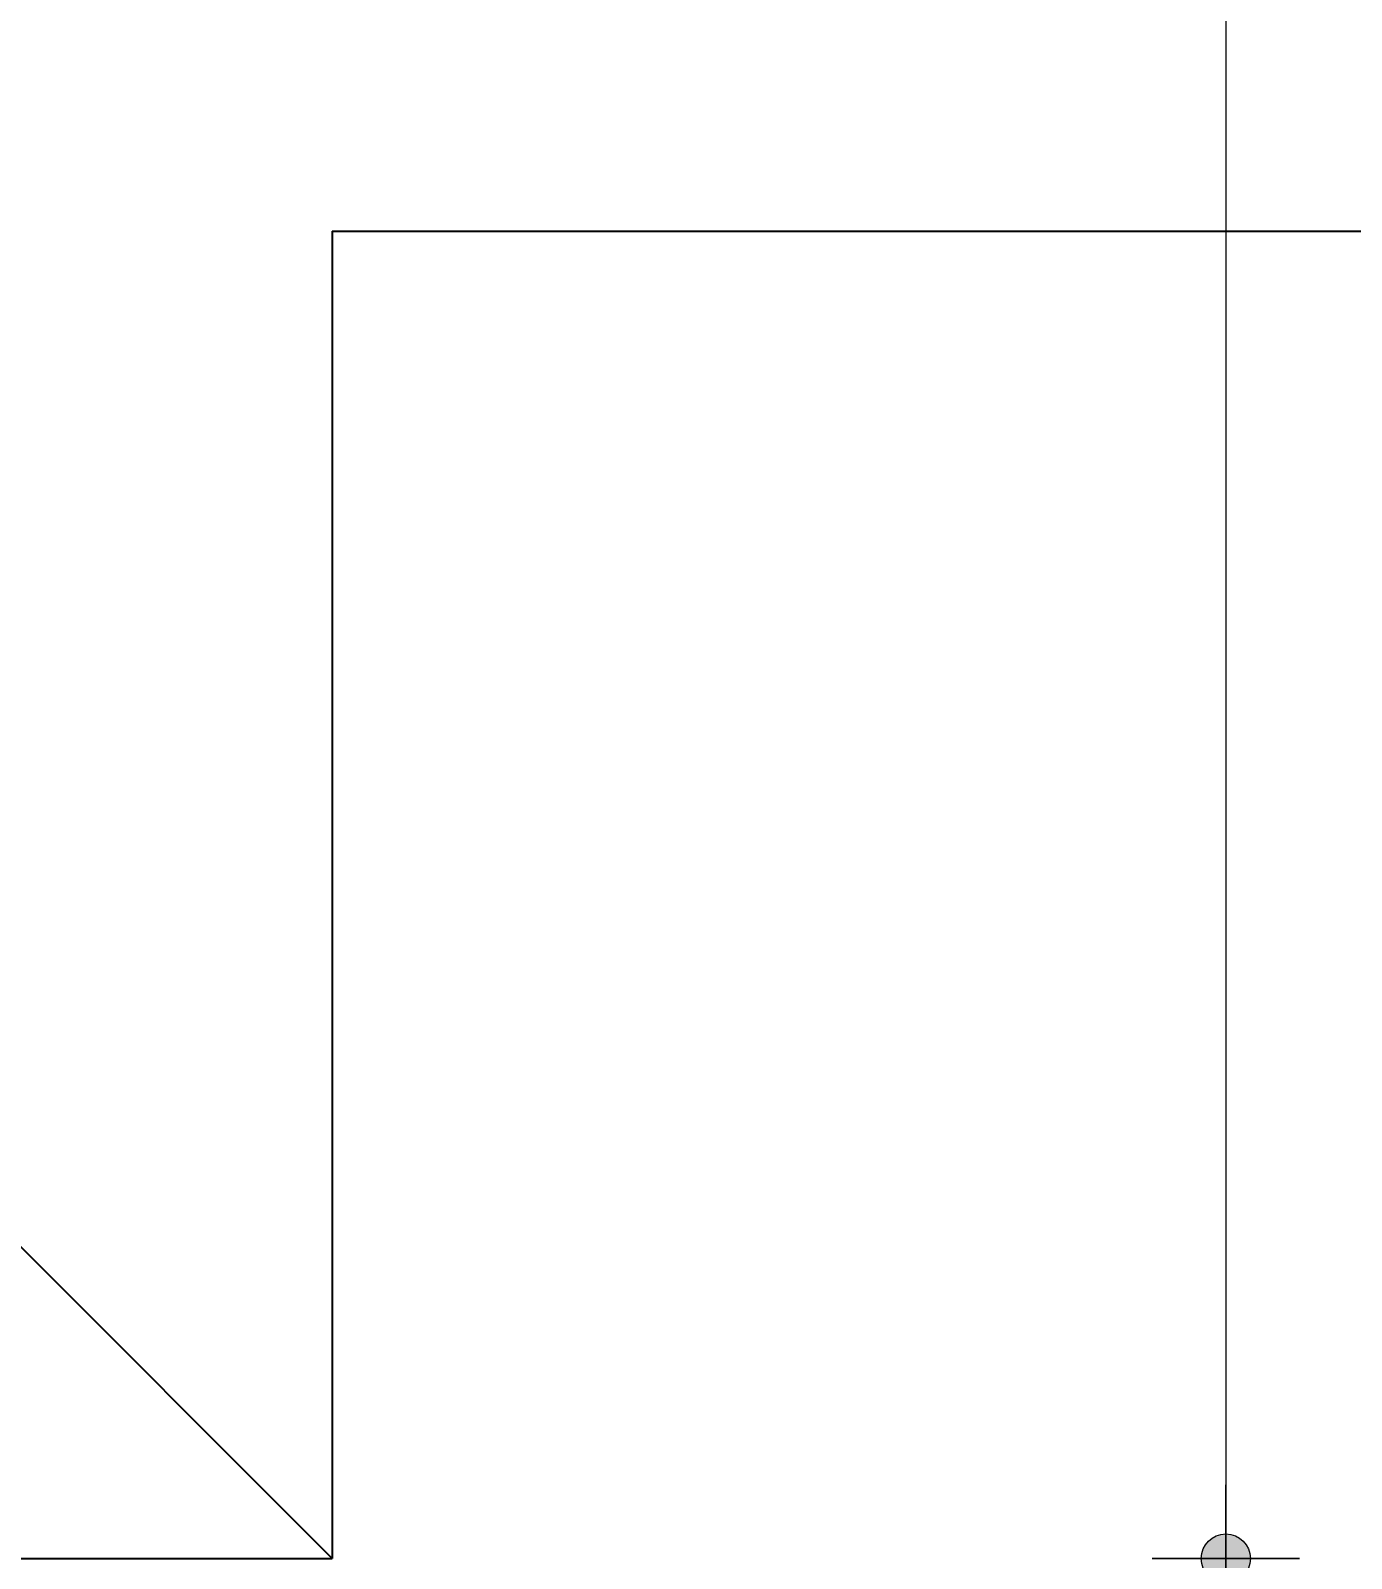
# Model space of a CAD drawing. Header units: inches. Extents: x -4597 to 93300, y -11124 to 5932.
# Drawn here: x 127.73 to 154.59, y -9150.97 to -9119.88 of the extents above; entities that cross this region are included whole.
import ezdxf

# ---------------------------------------------------------------- set-up
doc = ezdxf.new("R2010")
doc.units = ezdxf.units.IN
doc.header["$LTSCALE"] = 0.5
doc.header["$MEASUREMENT"] = 0
doc.header["$PDMODE"] = 66
doc.layers.add('hatch', color=9, linetype='Continuous', lineweight=0)
doc.layers.add('Toilet', color=7, linetype='Continuous', lineweight=25)
doc.styles.get("Standard").update_dxf_attribs({"font": 'arial.ttf'})
doc.dimstyles.new('S8', dxfattribs={"dimtxt": 5, "dimasz": 1, "dimexe": 6, "dimexo": 18, "dimgap": 1.9375, "dimtad": 1, "dimdec": 0, "dimzin": 3, "dimdsep": 46, "dimlunit": 4, "dimtxsty": 'Standard', "dimblk": 'dot 2', "dimcen": 12, "dimse1": 1, "dimse2": 1, "dimclrd": 1, "dimclre": 1, "dimclrt": 256, "dimadec": 0, "dimazin": 0, "dimtfac": 0.75, "dimtdec": 0, "dimtix": 1, "dimtmove": 1, "dimatfit": 3, "dimldrblk": 'DOT', "dimfxl": 1, "dimtolj": 1, "dimtzin": 0, "dimlwd": 9, "dimlwe": 9, "dimarcsym": 0})

# ---------------------------------------------------------------- blocks, each defined once
blk = doc.blocks.new('dot1')
at = {"layer": 'hatch'}
h = blk.add_hatch(color=256, dxfattribs=at)
edge = h.paths.add_edge_path()
edge.add_arc((0, 0), 1, 0, 360)
for p, q in [((0, 3), (0, -3)), ((3, 0), (-3, 0))]:
    blk.add_line(p, q, dxfattribs=at)
blk.add_circle((0, 0), 1, dxfattribs=at)
blk = doc.blocks.new('dot 2')
at = {"layer": 'hatch', "xscale": 0.5, "yscale": 0.5, "zscale": 0.5}
blk.add_blockref('dot1', (0, 0), dxfattribs=at)
blk = doc.blocks.new('*D515')
at = {"layer": 'Defpoints', "color": 0, "transparency": 16777216}
for p in [(133.862, -9066.965), (133.862, -9150.965), (152.039, -9150.965)]:
    blk.add_point(p, dxfattribs=at)
at = {"layer": 'Toilet', "color": 1, "lineweight": 9, "transparency": 16777216}
blk.add_line((152.039, -9067.965), (152.039, -9149.965), dxfattribs=at)
for p, rotation in [((152.039, -9066.965), 90), ((152.039, -9150.965), 270)]:
    blk.add_blockref('dot 2', p, dxfattribs=dict(at, rotation=rotation))
at = {"layer": 'Toilet', "transparency": 16777216, "insert": (147.548, -9108.965), "char_height": 5, "attachment_point": 5, "rotation": 90}
blk.add_mtext('\\A1;7\'-0"', dxfattribs=at)
blk = doc.blocks.new('_Dot')
at = {"color": 0, "linetype": 'ByBlock', "lineweight": -2}
blk.add_line((-0.5, 0), (-1, 0), dxfattribs=at)
at = {"color": 0, "linetype": 'ByBlock', "const_width": 0.5}
blk.add_lwpolyline([(-0.25, 0, 1), (0.25, 0, 1)], format="xyb", close=True, dxfattribs=at)
blk = doc.blocks.new('*D516')
at = {"layer": 'Defpoints', "color": 0, "transparency": 16777216}
for p in [(133.862, -9150.965), (133.862, -9205.965), (152.039, -9205.965)]:
    blk.add_point(p, dxfattribs=at)
at = {"layer": 'Toilet', "color": 1, "lineweight": 9, "transparency": 16777216}
blk.add_line((152.039, -9151.965), (152.039, -9204.965), dxfattribs=at)
for p, rotation in [((152.039, -9150.965), 90), ((152.039, -9205.965), 270)]:
    blk.add_blockref('dot 2', p, dxfattribs=dict(at, rotation=rotation))
at = {"layer": 'Toilet', "transparency": 16777216, "insert": (147.601, -9178.465), "char_height": 5, "attachment_point": 5, "rotation": 90}
blk.add_mtext('\\A1;4\'-7"', dxfattribs=at)

msp = doc.modelspace()

# ---------------------------------------------------------------- linework, layer by layer
msp.add_line((133.862, -9123.965), (133.862, -9150.965))
at = {"layer": 'Toilet'}
for p, q in [((102.862, -9119.965), (133.862, -9150.965)), ((133.862, -9123.965), (163.561, -9123.965)), ((106.862, -9150.965), (133.862, -9150.965))]:
    msp.add_line(p, q, dxfattribs=at)

# ---------------------------------------------------------------- dimensions: what is measured, and where the dimension line sits
for base, p1, p2, picture, middle in [((152.039, -9150.965), (133.862, -9066.965), (133.862, -9150.965), '*D515', (147.548, -9108.965)), ((152.039, -9205.965), (133.862, -9150.965), (133.862, -9205.965), '*D516', (147.601, -9178.465))]:
    dim = msp.add_linear_dim(base=base, p1=p1, p2=p2, angle=90, dimstyle='S8', override={"dimfxl": 2, "dimfxlon": 1, "dimarcsym": 1}, dxfattribs=at)
    dim.commit()
    dim.dimension.update_dxf_attribs({"geometry": picture, "text_midpoint": middle})

doc.saveas('drawing.dxf')
